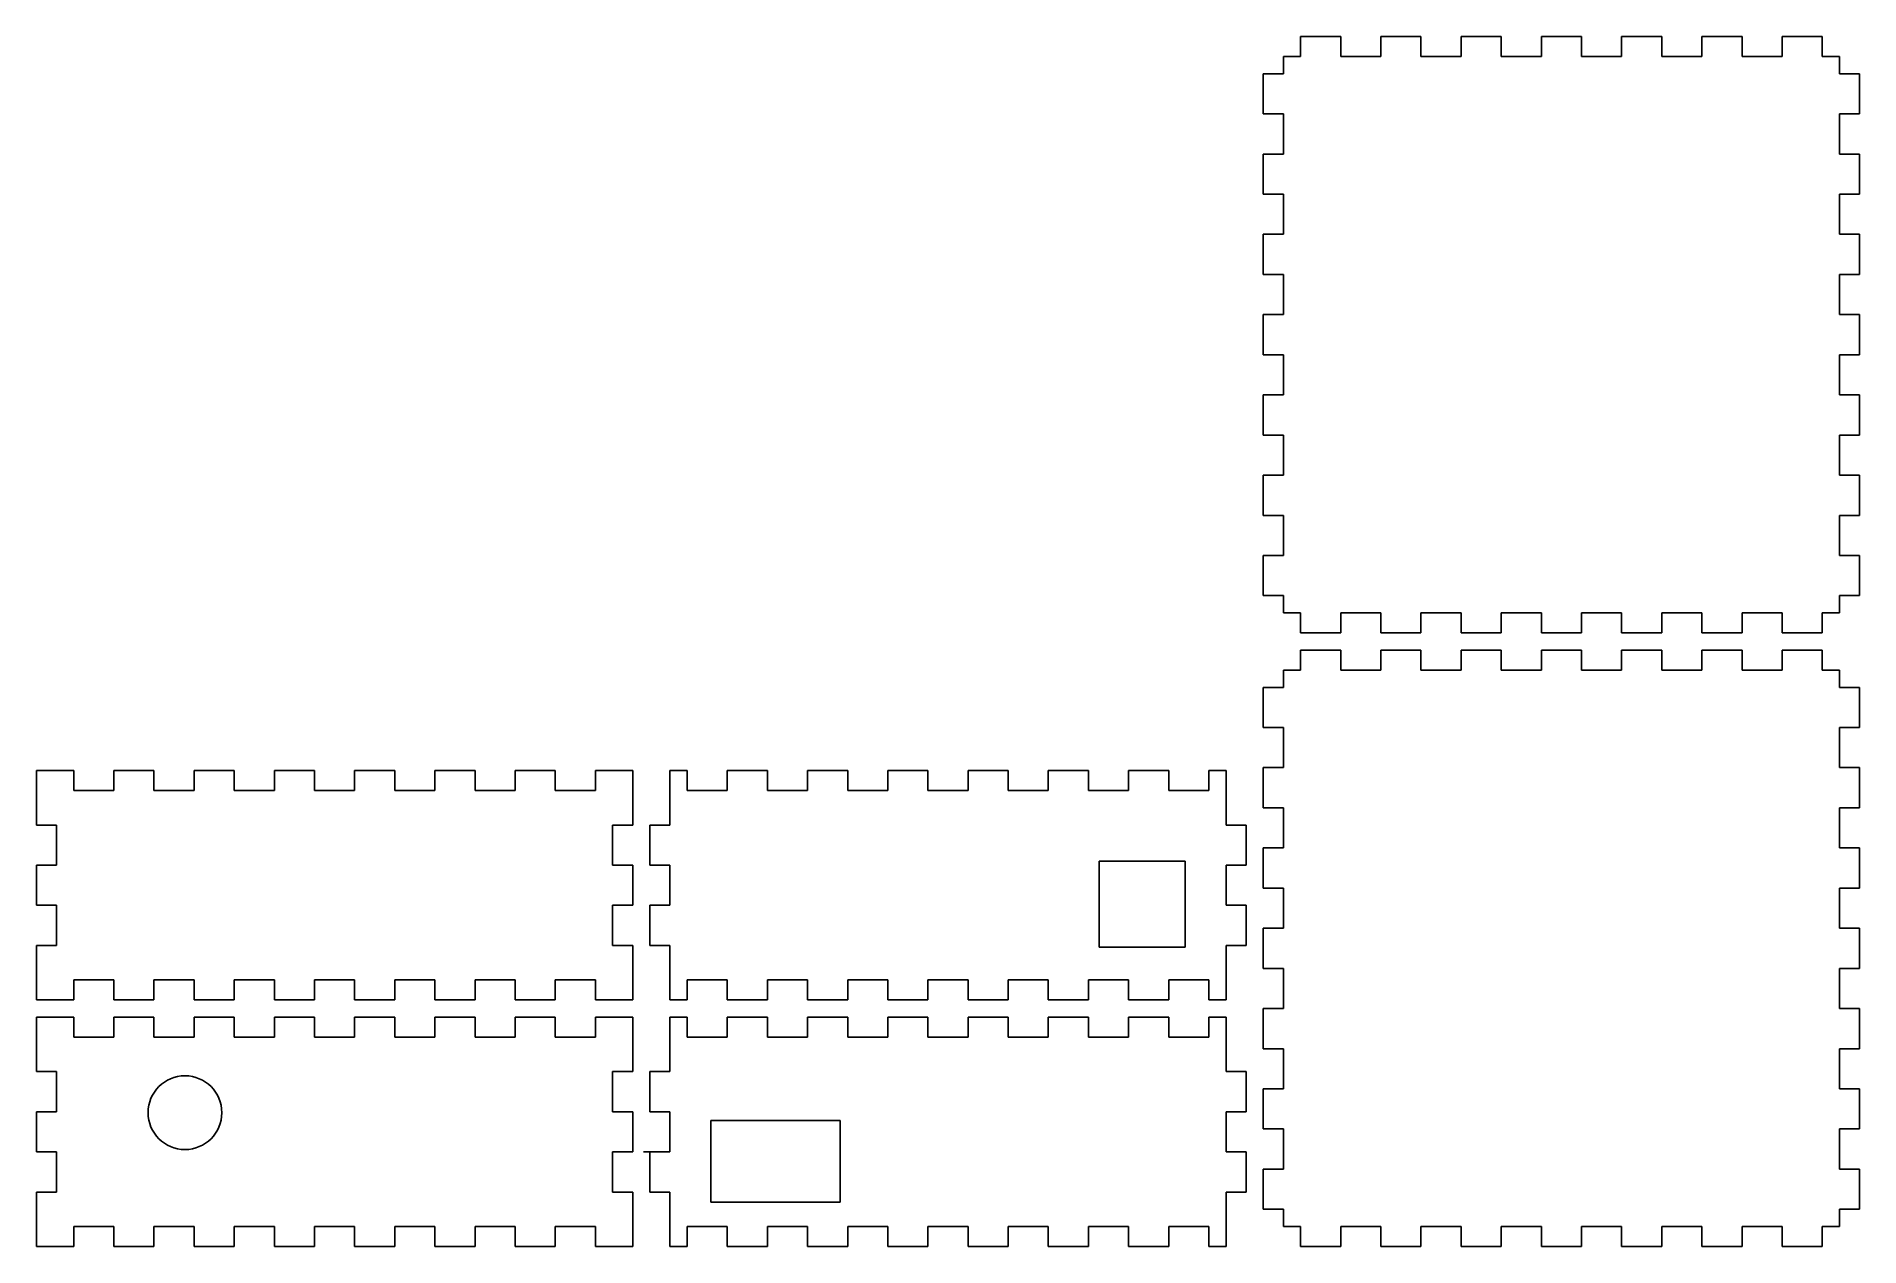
# Model space of a CAD drawing. Extents: x -159 to 159, y -106 to 106.
import ezdxf

# ---------------------------------------------------------------- set-up
doc = ezdxf.new("R2010")
doc.units = 0
doc.header["$MEASUREMENT"] = 0
doc.layers.add('MODELSKETCH_VISIBLE', color=7, linetype='CONTINUOUS')

msp = doc.modelspace()

# ---------------------------------------------------------------- linework, layer by layer
at = {"layer": 'MODELSKETCH_VISIBLE'}
for p, q in [((68.5, 105.5), (61.5, 105.5)), ((61.5, 105.5), (61.5, 102)), ((68.5, 102), (68.5, 105.5)), ((82.5, 105.5), (75.5, 105.5)), ((75.5, 105.5), (75.5, 102)), ((82.5, 102), (82.5, 105.5)), ((96.5, 105.5), (89.5, 105.5)), ((89.5, 105.5), (89.5, 102)), ((96.5, 102), (96.5, 105.5)), ((110.5, 105.5), (103.5, 105.5)), ((103.5, 105.5), (103.5, 102)), ((110.5, 102), (110.5, 105.5)), ((124.5, 105.5), (117.5, 105.5)), ((117.5, 105.5), (117.5, 102)), ((124.5, 102), (124.5, 105.5)), ((138.5, 105.5), (131.5, 105.5)), ((131.5, 105.5), (131.5, 102)), ((138.5, 102), (138.5, 105.5)), ((145.5, 105.5), (145.5, 102)), ((152.5, 105.5), (145.5, 105.5)), ((152.5, 102), (152.5, 105.5)), ((58.5, 102), (58.5, 99)), ((61.5, 102), (58.5, 102)), ((75.5, 102), (68.5, 102)), ((89.5, 102), (82.5, 102)), ((103.5, 102), (96.5, 102)), ((117.5, 102), (110.5, 102)), ((131.5, 102), (124.5, 102)), ((145.5, 102), (138.5, 102)), ((155.5, 102), (152.5, 102)), ((155.5, 99), (155.5, 102)), ((55, 99), (55, 92)), ((58.5, 99), (55, 99)), ((159, 99), (155.5, 99)), ((159, 92), (159, 99)), ((55, 92), (58.5, 92)), ((58.5, 92), (58.5, 85)), ((155.5, 92), (159, 92)), ((155.5, 85), (155.5, 92)), ((55, 85), (55, 78)), ((58.5, 85), (55, 85)), ((159, 85), (155.5, 85)), ((159, 78), (159, 85)), ((55, 78), (58.5, 78)), ((58.5, 78), (58.5, 71)), ((155.5, 78), (159, 78)), ((155.5, 71), (155.5, 78)), ((55, 71), (55, 64)), ((58.5, 71), (55, 71)), ((159, 71), (155.5, 71)), ((159, 64), (159, 71)), ((55, 64), (58.5, 64)), ((58.5, 64), (58.5, 57)), ((155.5, 64), (159, 64)), ((155.5, 57), (155.5, 64)), ((55, 57), (55, 50)), ((58.5, 57), (55, 57)), ((159, 57), (155.5, 57)), ((159, 50), (159, 57)), ((55, 50), (58.5, 50)), ((58.5, 50), (58.5, 43)), ((155.5, 50), (159, 50)), ((155.5, 43), (155.5, 50)), ((55, 43), (55, 36)), ((58.5, 43), (55, 43)), ((159, 43), (155.5, 43)), ((159, 36), (159, 43)), ((55, 36), (58.5, 36)), ((58.5, 36), (58.5, 29)), ((155.5, 36), (159, 36)), ((155.5, 29), (155.5, 36)), ((55, 29), (55, 22)), ((58.5, 29), (55, 29)), ((159, 29), (155.5, 29)), ((159, 22), (159, 29)), ((55, 22), (58.5, 22)), ((58.5, 22), (58.5, 15)), ((155.5, 22), (159, 22)), ((155.5, 15), (155.5, 22)), ((55, 15), (55, 8)), ((58.5, 15), (55, 15)), ((159, 15), (155.5, 15)), ((159, 8), (159, 15)), ((55, 8), (58.5, 8)), ((58.5, 8), (58.5, 5)), ((155.5, 8), (159, 8)), ((155.5, 5), (155.5, 8)), ((58.5, 5), (61.5, 5)), ((61.5, 5), (61.5, 1.5)), ((68.5, 5), (75.5, 5)), ((68.5, 1.5), (68.5, 5)), ((75.5, 5), (75.5, 1.5)), ((82.5, 5), (89.5, 5)), ((82.5, 1.5), (82.5, 5)), ((89.5, 5), (89.5, 1.5)), ((96.5, 5), (103.5, 5)), ((96.5, 1.5), (96.5, 5)), ((103.5, 5), (103.5, 1.5)), ((110.5, 5), (117.5, 5)), ((110.5, 1.5), (110.5, 5)), ((117.5, 5), (117.5, 1.5)), ((124.5, 5), (131.5, 5)), ((124.5, 1.5), (124.5, 5)), ((131.5, 5), (131.5, 1.5)), ((138.5, 5), (145.5, 5)), ((138.5, 1.5), (138.5, 5)), ((145.5, 5), (145.5, 1.5)), ((152.5, 5), (155.5, 5)), ((152.5, 1.5), (152.5, 5)), ((61.5, 1.5), (68.5, 1.5)), ((75.5, 1.5), (82.5, 1.5)), ((89.5, 1.5), (96.5, 1.5)), ((103.5, 1.5), (110.5, 1.5)), ((117.5, 1.5), (124.5, 1.5)), ((131.5, 1.5), (138.5, 1.5)), ((145.5, 1.5), (152.5, 1.5)), ((61.5, -1.5), (61.5, -5)), ((68.5, -1.5), (61.5, -1.5)), ((68.5, -5), (68.5, -1.5)), ((75.5, -1.5), (75.5, -5)), ((82.5, -1.5), (75.5, -1.5)), ((82.5, -5), (82.5, -1.5)), ((96.5, -1.5), (89.5, -1.5)), ((89.5, -1.5), (89.5, -5)), ((96.5, -5), (96.5, -1.5)), ((110.5, -1.5), (103.5, -1.5)), ((103.5, -1.5), (103.5, -5)), ((110.5, -5), (110.5, -1.5)), ((124.5, -1.5), (117.5, -1.5)), ((117.5, -1.5), (117.5, -5)), ((124.5, -5), (124.5, -1.5)), ((138.5, -1.5), (131.5, -1.5)), ((131.5, -1.5), (131.5, -5)), ((138.5, -5), (138.5, -1.5)), ((152.5, -1.5), (145.5, -1.5)), ((145.5, -1.5), (145.5, -5)), ((152.5, -5), (152.5, -1.5)), ((61.5, -5), (58.5, -5)), ((58.5, -5), (58.5, -8)), ((75.5, -5), (68.5, -5)), ((89.5, -5), (82.5, -5)), ((103.5, -5), (96.5, -5)), ((117.5, -5), (110.5, -5)), ((131.5, -5), (124.5, -5)), ((145.5, -5), (138.5, -5)), ((155.5, -5), (152.5, -5)), ((155.5, -8), (155.5, -5)), ((55, -8), (55, -15)), ((58.5, -8), (55, -8)), ((159, -8), (155.5, -8)), ((159, -15), (159, -8)), ((55, -15), (58.5, -15)), ((58.5, -15), (58.5, -22)), ((155.5, -22), (155.5, -15)), ((155.5, -15), (159, -15)), ((55, -22), (55, -29)), ((58.5, -22), (55, -22)), ((159, -22), (155.5, -22)), ((159, -29), (159, -22)), ((-152.5, -22.5), (-159, -22.5)), ((-159, -22.5), (-159, -32)), ((-152.5, -26), (-152.5, -22.5)), ((-145.5, -22.5), (-145.5, -26)), ((-138.5, -22.5), (-145.5, -22.5)), ((-138.5, -26), (-138.5, -22.5)), ((-131.5, -22.5), (-131.5, -26)), ((-124.5, -22.5), (-131.5, -22.5)), ((-124.5, -26), (-124.5, -22.5)), ((-110.5, -22.5), (-117.5, -22.5)), ((-117.5, -22.5), (-117.5, -26)), ((-110.5, -26), (-110.5, -22.5)), ((-103.5, -22.5), (-103.5, -26)), ((-96.5, -22.5), (-103.5, -22.5)), ((-96.5, -26), (-96.5, -22.5)), ((-89.5, -22.5), (-89.5, -26)), ((-82.5, -22.5), (-89.5, -22.5)), ((-82.5, -26), (-82.5, -22.5)), ((-68.5, -22.5), (-75.5, -22.5)), ((-75.5, -22.5), (-75.5, -26)), ((-68.5, -26), (-68.5, -22.5)), ((-55, -22.5), (-61.5, -22.5)), ((-61.5, -22.5), (-61.5, -26)), ((-55, -25), (-55, -22.5)), ((-55, -32), (-55, -25)), ((-45.5, -22.5), (-48.5, -22.5)), ((-48.5, -22.5), (-48.5, -32)), ((-45.5, -26), (-45.5, -22.5)), ((-38.5, -22.5), (-38.5, -26)), ((-31.5, -22.5), (-38.5, -22.5)), ((-31.5, -26), (-31.5, -22.5)), ((-24.5, -22.5), (-24.5, -26)), ((-17.5, -22.5), (-24.5, -22.5)), ((-17.5, -26), (-17.5, -22.5)), ((-10.5, -22.5), (-10.5, -26)), ((-3.5, -22.5), (-10.5, -22.5)), ((-3.5, -26), (-3.5, -22.5)), ((3.5, -22.5), (3.5, -26)), ((10.5, -22.5), (3.5, -22.5)), ((10.5, -26), (10.5, -22.5)), ((17.5, -22.5), (17.5, -26)), ((24.5, -22.5), (17.5, -22.5)), ((24.5, -26), (24.5, -22.5)), ((31.5, -22.5), (31.5, -26)), ((38.5, -22.5), (31.5, -22.5)), ((38.5, -26), (38.5, -22.5)), ((45.5, -22.5), (45.5, -26)), ((48.5, -22.5), (45.5, -22.5)), ((48.5, -25), (48.5, -22.5)), ((48.5, -32), (48.5, -25)), ((-145.5, -26), (-152.5, -26)), ((-131.5, -26), (-138.5, -26)), ((-117.5, -26), (-124.5, -26)), ((-103.5, -26), (-110.5, -26)), ((-89.5, -26), (-96.5, -26)), ((-75.5, -26), (-82.5, -26)), ((-61.5, -26), (-68.5, -26)), ((-38.5, -26), (-45.5, -26)), ((-24.5, -26), (-31.5, -26)), ((-10.5, -26), (-17.5, -26)), ((3.5, -26), (-3.5, -26)), ((17.5, -26), (10.5, -26)), ((31.5, -26), (24.5, -26)), ((45.5, -26), (38.5, -26)), ((55, -29), (58.5, -29)), ((58.5, -29), (58.5, -36)), ((155.5, -36), (155.5, -29)), ((155.5, -29), (159, -29)), ((-159, -32), (-155.5, -32)), ((-155.5, -32), (-155.5, -39)), ((-58.5, -39), (-58.5, -32)), ((-58.5, -32), (-55, -32)), ((-52, -32), (-52, -39)), ((-48.5, -32), (-52, -32)), ((52, -32), (48.5, -32)), ((52, -39), (52, -32)), ((55, -36), (55, -43)), ((58.5, -36), (55, -36)), ((159, -36), (155.5, -36)), ((159, -43), (159, -36)), ((-159, -39), (-159, -46)), ((-155.5, -39), (-159, -39)), ((-55, -39), (-58.5, -39)), ((-55, -46), (-55, -39)), ((-52, -39), (-48.5, -39)), ((-48.5, -39), (-48.5, -46)), ((26.35, -38.31), (26.35, -53.31)), ((26.35, -38.31), (41.35, -38.31)), ((41.35, -38.31), (41.35, -53.31)), ((48.5, -39), (52, -39)), ((48.5, -46), (48.5, -39)), ((55, -43), (58.5, -43)), ((58.5, -43), (58.5, -50)), ((155.5, -50), (155.5, -43)), ((155.5, -43), (159, -43)), ((-159, -46), (-155.5, -46)), ((-155.5, -46), (-155.5, -53)), ((-58.5, -53), (-58.5, -46)), ((-58.5, -46), (-55, -46)), ((-52, -46), (-52, -53)), ((-48.5, -46), (-52, -46)), ((41.35, -53), (41.35, -46)), ((52, -46), (48.5, -46)), ((52, -53), (52, -46)), ((55, -50), (55, -57)), ((58.5, -50), (55, -50)), ((159, -50), (155.5, -50)), ((159, -57), (159, -50)), ((-159, -53), (-159, -60)), ((-155.5, -53), (-159, -53)), ((-55, -53), (-58.5, -53)), ((-55, -62.5), (-55, -53)), ((-52, -53), (-48.5, -53)), ((-48.5, -53), (-48.5, -60)), ((26.35, -53.31), (41.35, -53.31)), ((48.5, -53), (52, -53)), ((48.5, -62.5), (48.5, -53)), ((55, -57), (58.5, -57)), ((58.5, -57), (58.5, -64)), ((155.5, -64), (155.5, -57)), ((155.5, -57), (159, -57)), ((-159, -60), (-159, -62.5)), ((-152.5, -59), (-145.5, -59)), ((-152.5, -62.5), (-152.5, -59)), ((-145.5, -59), (-145.5, -62.5)), ((-138.5, -59), (-131.5, -59)), ((-138.5, -62.5), (-138.5, -59)), ((-131.5, -59), (-131.5, -62.5)), ((-124.5, -59), (-117.5, -59)), ((-124.5, -62.5), (-124.5, -59)), ((-117.5, -59), (-117.5, -62.5)), ((-110.5, -59), (-103.5, -59)), ((-110.5, -62.5), (-110.5, -59)), ((-103.5, -59), (-103.5, -62.5)), ((-96.5, -59), (-89.5, -59)), ((-96.5, -62.5), (-96.5, -59)), ((-89.5, -59), (-89.5, -62.5)), ((-82.5, -59), (-75.5, -59)), ((-82.5, -62.5), (-82.5, -59)), ((-75.5, -59), (-75.5, -62.5)), ((-68.5, -62.5), (-68.5, -59)), ((-68.5, -59), (-61.5, -59)), ((-61.5, -59), (-61.5, -62.5)), ((-48.5, -60), (-48.5, -62.5)), ((-45.5, -59), (-38.5, -59)), ((-45.5, -62.5), (-45.5, -59)), ((-38.5, -59), (-38.5, -62.5)), ((-31.5, -59), (-24.5, -59)), ((-31.5, -62.5), (-31.5, -59)), ((-24.5, -59), (-24.5, -62.5)), ((-17.5, -59), (-10.5, -59)), ((-17.5, -62.5), (-17.5, -59)), ((-10.5, -59), (-10.5, -62.5)), ((-3.5, -59), (3.5, -59)), ((-3.5, -62.5), (-3.5, -59)), ((3.5, -59), (3.5, -62.5)), ((10.5, -59), (17.5, -59)), ((10.5, -62.5), (10.5, -59)), ((17.5, -59), (17.5, -62.5)), ((24.5, -59), (31.5, -59)), ((24.5, -62.5), (24.5, -59)), ((31.5, -59), (31.5, -62.5)), ((38.5, -59), (45.5, -59)), ((38.5, -62.5), (38.5, -59)), ((45.5, -59), (45.5, -62.5)), ((-159, -62.5), (-152.5, -62.5)), ((-145.5, -62.5), (-138.5, -62.5)), ((-131.5, -62.5), (-124.5, -62.5)), ((-117.5, -62.5), (-110.5, -62.5)), ((-103.5, -62.5), (-96.5, -62.5)), ((-89.5, -62.5), (-82.5, -62.5)), ((-75.5, -62.5), (-68.5, -62.5)), ((-61.5, -62.5), (-55, -62.5)), ((-48.5, -62.5), (-45.5, -62.5)), ((-38.5, -62.5), (-31.5, -62.5)), ((-24.5, -62.5), (-17.5, -62.5)), ((-10.5, -62.5), (-3.5, -62.5)), ((3.5, -62.5), (10.5, -62.5)), ((17.5, -62.5), (24.5, -62.5)), ((31.5, -62.5), (38.5, -62.5)), ((45.5, -62.5), (48.5, -62.5)), ((-159, -65.5), (-159, -75)), ((-152.5, -65.5), (-159, -65.5)), ((-152.5, -69), (-152.5, -65.5)), ((-145.5, -65.5), (-145.5, -69)), ((-138.5, -65.5), (-145.5, -65.5)), ((-138.5, -69), (-138.5, -65.5)), ((-131.5, -65.5), (-131.5, -69)), ((-124.5, -65.5), (-131.5, -65.5)), ((-124.5, -69), (-124.5, -65.5)), ((-117.5, -65.5), (-117.5, -69)), ((-110.5, -65.5), (-117.5, -65.5)), ((-110.5, -69), (-110.5, -65.5)), ((-103.5, -65.5), (-103.5, -69)), ((-96.5, -65.5), (-103.5, -65.5)), ((-96.5, -69), (-96.5, -65.5)), ((-89.5, -65.5), (-89.5, -69)), ((-82.5, -65.5), (-89.5, -65.5)), ((-82.5, -69), (-82.5, -65.5)), ((-75.5, -65.5), (-75.5, -69)), ((-68.5, -65.5), (-75.5, -65.5)), ((-68.5, -69), (-68.5, -65.5)), ((-61.5, -65.5), (-61.5, -69)), ((-55, -65.5), (-61.5, -65.5)), ((-55, -68), (-55, -65.5)), ((-45.5, -65.5), (-48.5, -65.5)), ((-48.5, -65.5), (-48.5, -75)), ((-45.5, -69), (-45.5, -65.5)), ((-38.5, -65.5), (-38.5, -69)), ((-31.5, -65.5), (-38.5, -65.5)), ((-31.5, -69), (-31.5, -65.5)), ((-24.5, -65.5), (-24.5, -69)), ((-17.5, -65.5), (-24.5, -65.5)), ((-17.5, -69), (-17.5, -65.5)), ((-10.5, -65.5), (-10.5, -69)), ((-3.5, -65.5), (-10.5, -65.5)), ((-3.5, -69), (-3.5, -65.5)), ((3.5, -65.5), (3.5, -69)), ((10.5, -65.5), (3.5, -65.5)), ((10.5, -69), (10.5, -65.5)), ((17.5, -65.5), (17.5, -69)), ((24.5, -65.5), (17.5, -65.5)), ((24.5, -69), (24.5, -65.5)), ((31.5, -65.5), (31.5, -69)), ((38.5, -65.5), (31.5, -65.5)), ((38.5, -69), (38.5, -65.5)), ((45.5, -65.5), (45.5, -69)), ((48.5, -65.5), (45.5, -65.5)), ((48.5, -68), (48.5, -65.5)), ((55, -64), (55, -71)), ((58.5, -64), (55, -64)), ((159, -64), (155.5, -64)), ((159, -71), (159, -64)), ((-145.5, -69), (-152.5, -69)), ((-131.5, -69), (-138.5, -69)), ((-117.5, -69), (-124.5, -69)), ((-103.5, -69), (-110.5, -69)), ((-89.5, -69), (-96.5, -69)), ((-75.5, -69), (-82.5, -69)), ((-61.5, -69), (-68.5, -69)), ((-55, -75), (-55, -68)), ((-38.5, -69), (-45.5, -69)), ((-24.5, -69), (-31.5, -69)), ((-10.5, -69), (-17.5, -69)), ((3.5, -69), (-3.5, -69)), ((17.5, -69), (10.5, -69)), ((31.5, -69), (24.5, -69)), ((45.5, -69), (38.5, -69)), ((48.5, -75), (48.5, -68)), ((55, -71), (58.5, -71)), ((58.5, -71), (58.5, -78)), ((155.5, -78), (155.5, -71)), ((155.5, -71), (159, -71)), ((-159, -75), (-155.5, -75)), ((-155.5, -75), (-155.5, -82)), ((-58.5, -75), (-55, -75)), ((-58.5, -82), (-58.5, -75)), ((-52, -75), (-52, -82)), ((-48.5, -75), (-52, -75)), ((52, -75), (48.5, -75)), ((52, -82), (52, -75)), ((58.5, -78), (55, -78)), ((55, -78), (55, -85)), ((159, -78), (155.5, -78)), ((159, -85), (159, -78)), ((-155.5, -82), (-159, -82)), ((-159, -82), (-159, -89)), ((-55, -82), (-58.5, -82)), ((-55, -89), (-55, -82)), ((-52, -82), (-48.5, -82)), ((-48.5, -82), (-48.5, -89)), ((48.5, -82), (52, -82)), ((48.5, -89), (48.5, -82)), ((-41.39, -83.51), (-18.8, -83.51)), ((-41.39, -83.51), (-41.39, -97.76)), ((-18.8, -83.51), (-18.8, -97.76)), ((55, -85), (58.5, -85)), ((58.5, -85), (58.5, -92)), ((155.5, -92), (155.5, -85)), ((155.5, -85), (159, -85)), ((-159, -89), (-155.5, -89)), ((-155.5, -89), (-155.5, -96)), ((-58.5, -96), (-58.5, -89)), ((-58.5, -89), (-55, -89)), ((-48.5, -89), (-53.1, -89)), ((-52, -89), (-52, -96)), ((52, -89), (48.5, -89)), ((52, -96), (52, -89)), ((58.5, -92), (55, -92)), ((55, -92), (55, -99)), ((159, -92), (155.5, -92)), ((159, -99), (159, -92)), ((-159, -96), (-159, -103)), ((-155.5, -96), (-159, -96)), ((-55, -96), (-58.5, -96)), ((-55, -105.5), (-55, -96)), ((-52, -96), (-48.5, -96)), ((-48.5, -96), (-48.5, -103)), ((-41.39, -97.76), (-18.8, -97.76)), ((48.5, -96), (52, -96)), ((48.5, -105.5), (48.5, -96)), ((55, -99), (58.5, -99)), ((58.5, -99), (58.5, -102)), ((155.5, -102), (155.5, -99)), ((155.5, -99), (159, -99)), ((-159, -103), (-159, -105.5)), ((-152.5, -105.5), (-152.5, -102)), ((-152.5, -102), (-145.5, -102)), ((-145.5, -102), (-145.5, -105.5)), ((-138.5, -105.5), (-138.5, -102)), ((-138.5, -102), (-131.5, -102)), ((-131.5, -102), (-131.5, -105.5)), ((-124.5, -105.5), (-124.5, -102)), ((-124.5, -102), (-117.5, -102)), ((-117.5, -102), (-117.5, -105.5)), ((-110.5, -105.5), (-110.5, -102)), ((-110.5, -102), (-103.5, -102)), ((-103.5, -102), (-103.5, -105.5)), ((-96.5, -105.5), (-96.5, -102)), ((-96.5, -102), (-89.5, -102)), ((-89.5, -102), (-89.5, -105.5)), ((-82.5, -102), (-75.5, -102)), ((-82.5, -105.5), (-82.5, -102)), ((-75.5, -102), (-75.5, -105.5)), ((-68.5, -102), (-61.5, -102)), ((-68.5, -105.5), (-68.5, -102)), ((-61.5, -102), (-61.5, -105.5)), ((-48.5, -103), (-48.5, -105.5)), ((-45.5, -102), (-38.5, -102)), ((-45.5, -105.5), (-45.5, -102)), ((-38.5, -102), (-38.5, -105.5)), ((-31.5, -102), (-24.5, -102)), ((-31.5, -105.5), (-31.5, -102)), ((-24.5, -102), (-24.5, -105.5)), ((-17.5, -102), (-10.5, -102)), ((-17.5, -105.5), (-17.5, -102)), ((-10.5, -102), (-10.5, -105.5)), ((-3.5, -102), (3.5, -102)), ((-3.5, -105.5), (-3.5, -102)), ((3.5, -102), (3.5, -105.5)), ((10.5, -102), (17.5, -102)), ((10.5, -105.5), (10.5, -102)), ((17.5, -102), (17.5, -105.5)), ((24.5, -102), (31.5, -102)), ((24.5, -105.5), (24.5, -102)), ((31.5, -102), (31.5, -105.5)), ((38.5, -102), (45.5, -102)), ((38.5, -105.5), (38.5, -102)), ((45.5, -102), (45.5, -105.5)), ((58.5, -102), (61.5, -102)), ((61.5, -102), (61.5, -105.5)), ((68.5, -105.5), (68.5, -102)), ((68.5, -102), (75.5, -102)), ((75.5, -102), (75.5, -105.5)), ((82.5, -105.5), (82.5, -102)), ((82.5, -102), (89.5, -102)), ((89.5, -102), (89.5, -105.5)), ((96.5, -105.5), (96.5, -102)), ((96.5, -102), (103.5, -102)), ((103.5, -102), (103.5, -105.5)), ((110.5, -105.5), (110.5, -102)), ((110.5, -102), (117.5, -102)), ((117.5, -102), (117.5, -105.5)), ((124.5, -105.5), (124.5, -102)), ((124.5, -102), (131.5, -102)), ((131.5, -102), (131.5, -105.5)), ((138.5, -105.5), (138.5, -102)), ((138.5, -102), (145.5, -102)), ((145.5, -102), (145.5, -105.5)), ((152.5, -105.5), (152.5, -102)), ((152.5, -102), (155.5, -102)), ((-159, -105.5), (-152.5, -105.5)), ((-145.5, -105.5), (-138.5, -105.5)), ((-131.5, -105.5), (-124.5, -105.5)), ((-117.5, -105.5), (-110.5, -105.5)), ((-103.5, -105.5), (-96.5, -105.5)), ((-89.5, -105.5), (-82.5, -105.5)), ((-75.5, -105.5), (-68.5, -105.5)), ((-61.5, -105.5), (-55, -105.5)), ((-48.5, -105.5), (-45.5, -105.5)), ((-38.5, -105.48), (-31.5, -105.48)), ((-24.5, -105.5), (-17.5, -105.5)), ((-10.5, -105.5), (-3.5, -105.5)), ((3.5, -105.5), (10.5, -105.5)), ((17.5, -105.5), (24.5, -105.5)), ((31.5, -105.5), (38.5, -105.5)), ((45.5, -105.5), (48.5, -105.5)), ((61.5, -105.5), (68.5, -105.5)), ((75.5, -105.5), (82.5, -105.5)), ((89.5, -105.5), (96.5, -105.5)), ((103.5, -105.5), (110.5, -105.5)), ((117.5, -105.5), (124.5, -105.5)), ((131.5, -105.5), (138.5, -105.5)), ((145.5, -105.5), (152.5, -105.5))]:
    msp.add_line(p, q, dxfattribs=at)
msp.add_circle((-133.1, -82.16), 6.43, dxfattribs=at)

doc.saveas('drawing.dxf')
